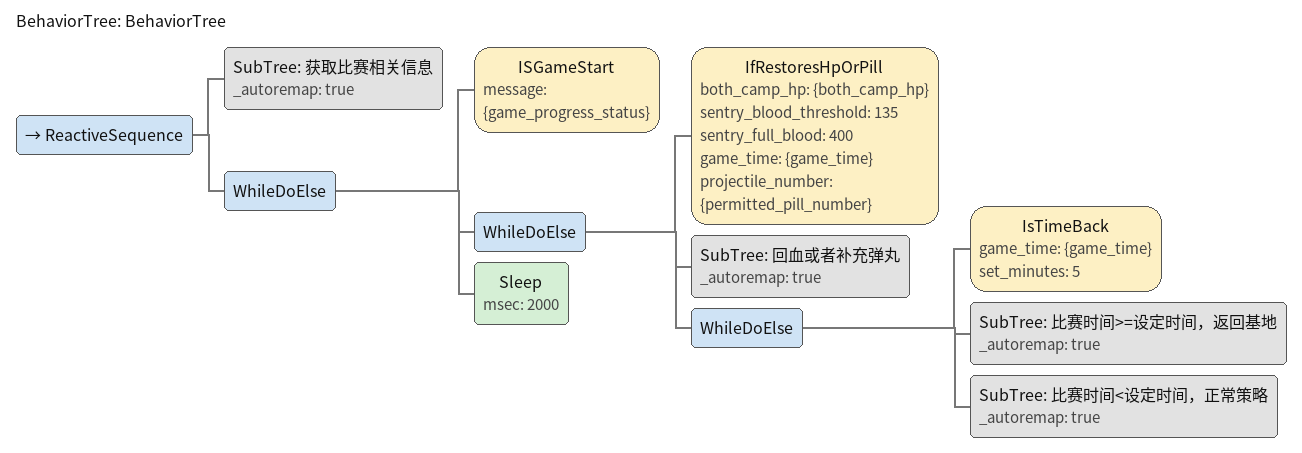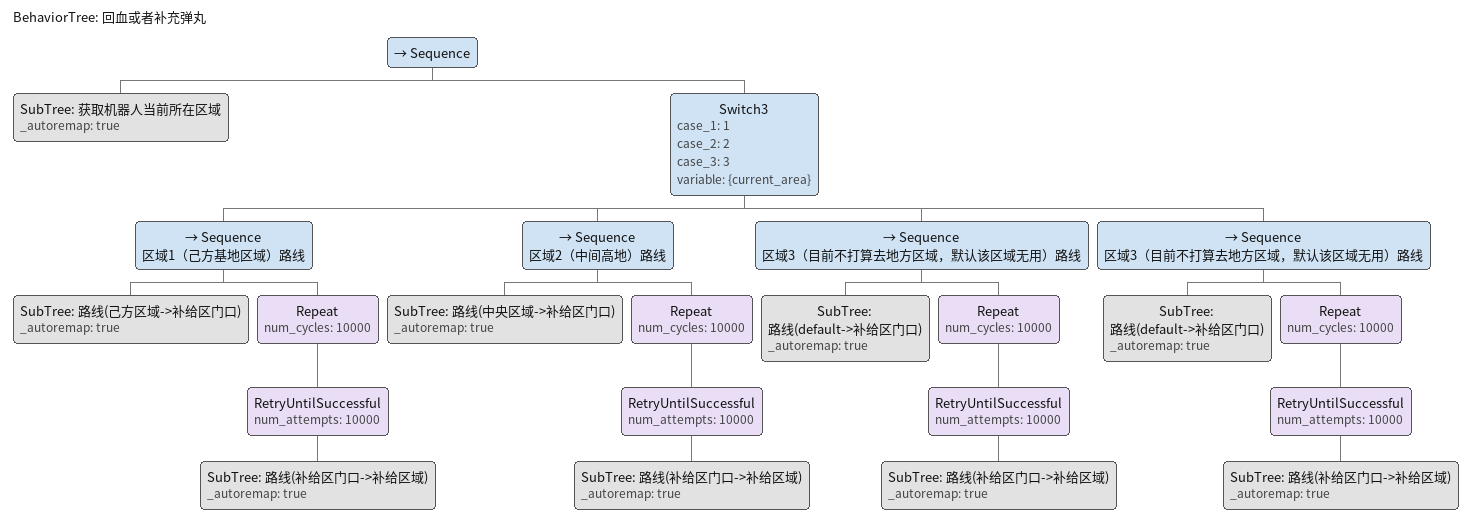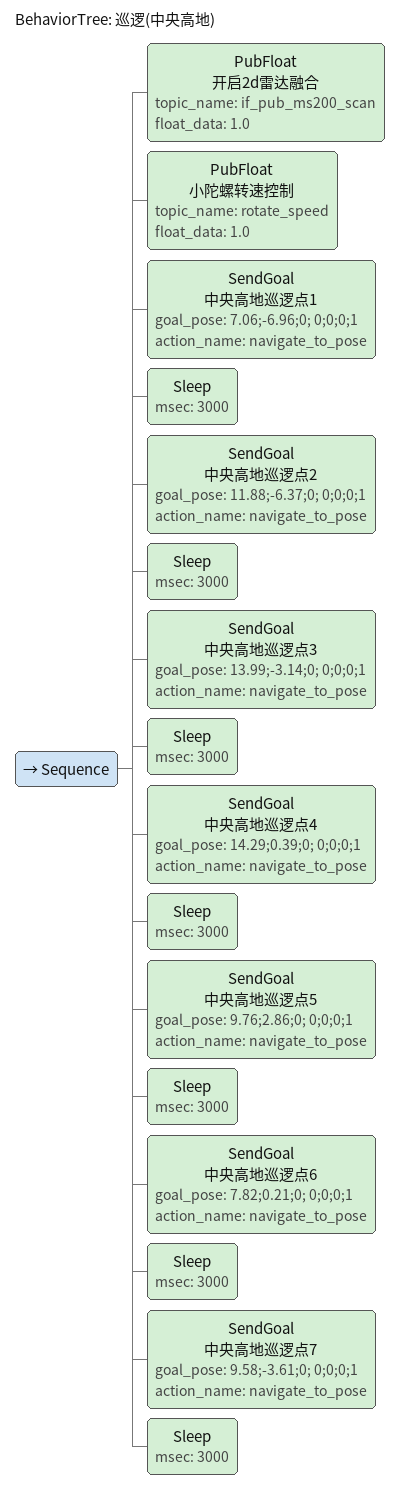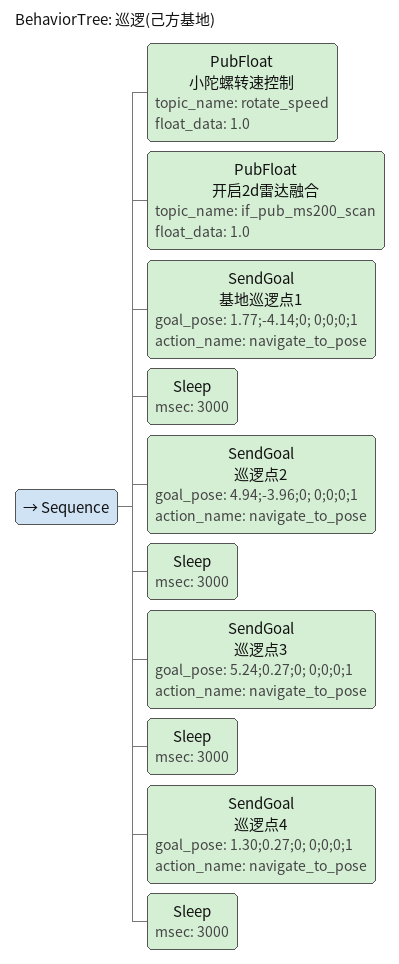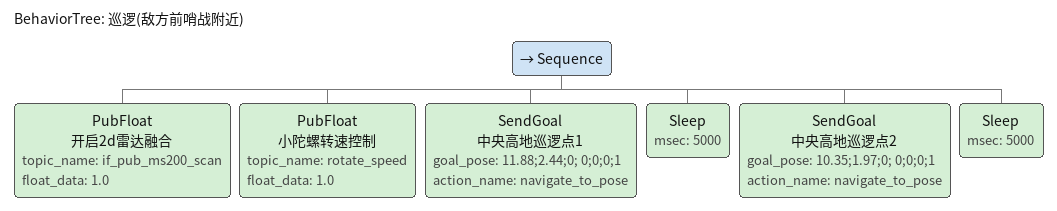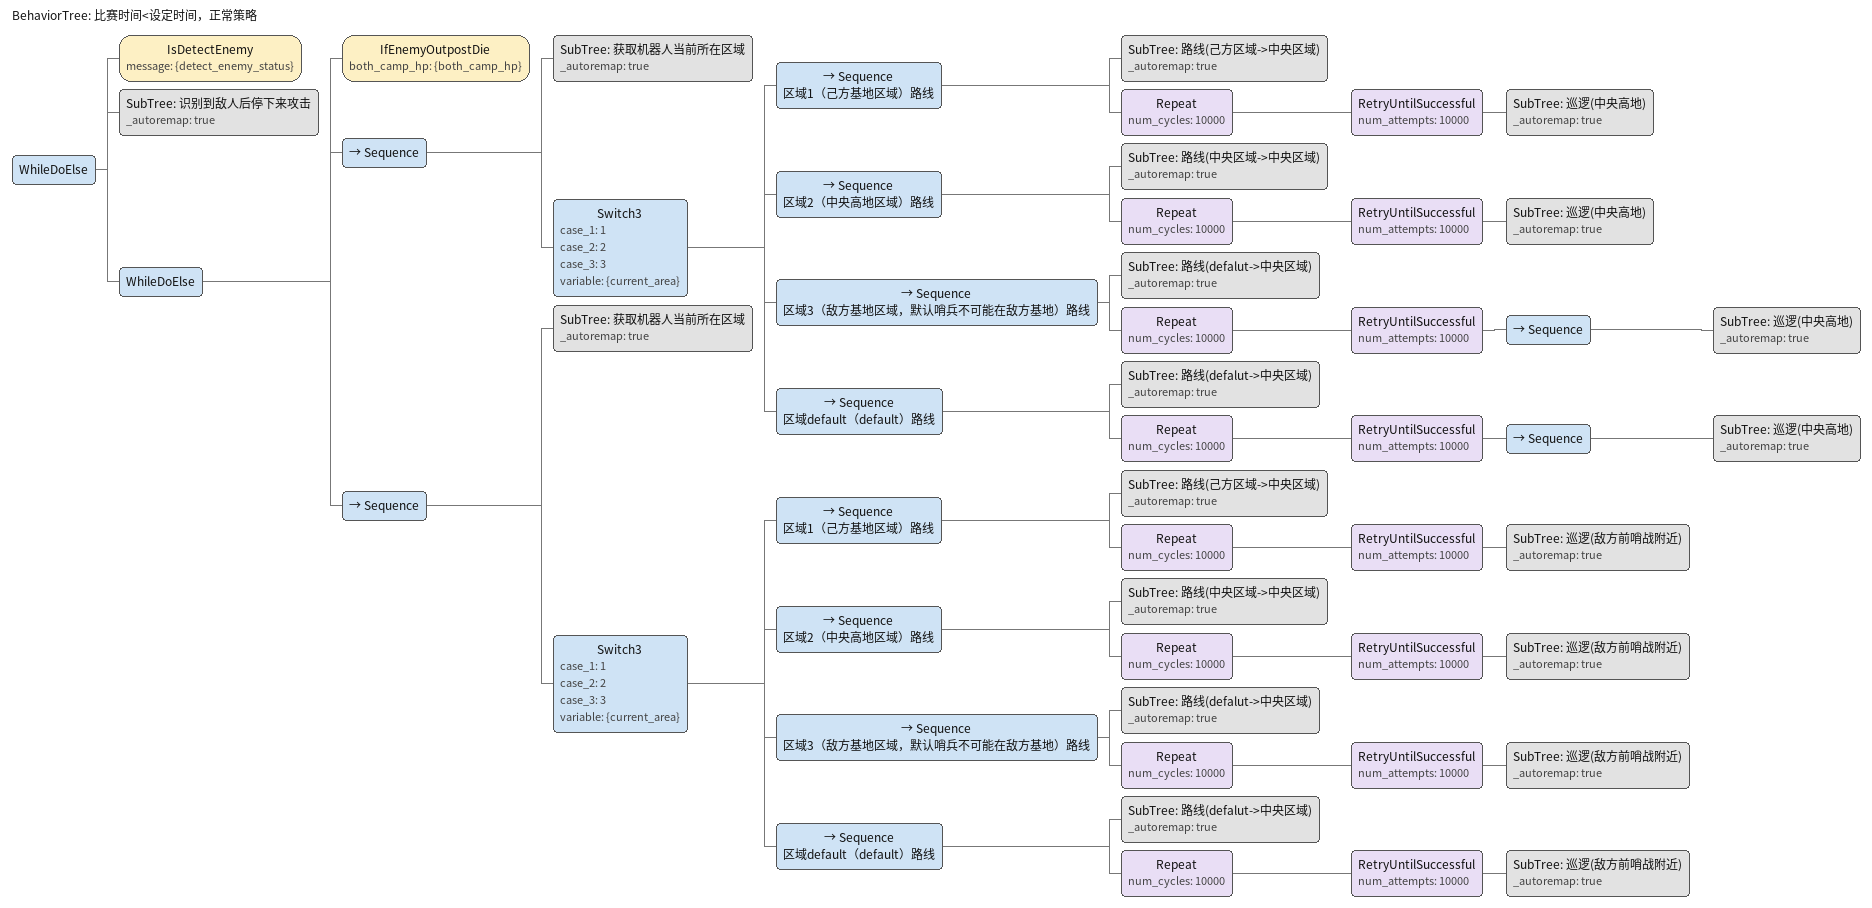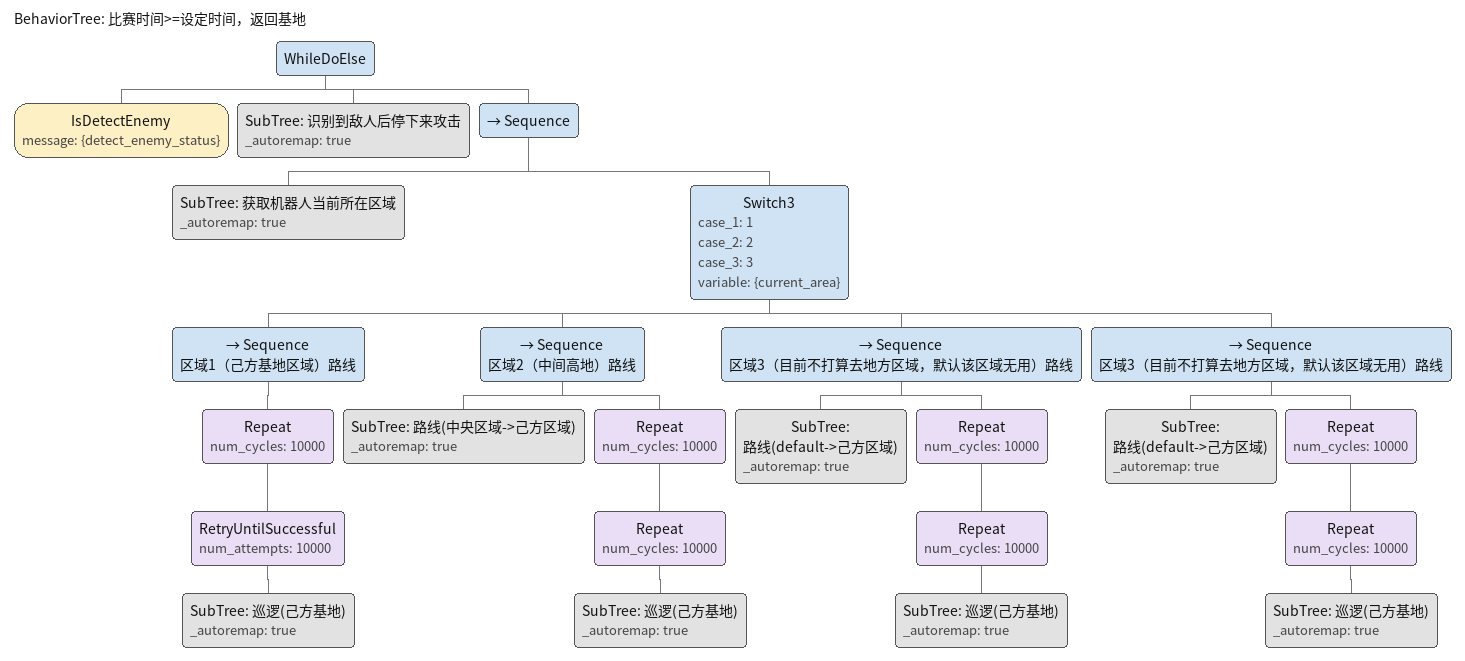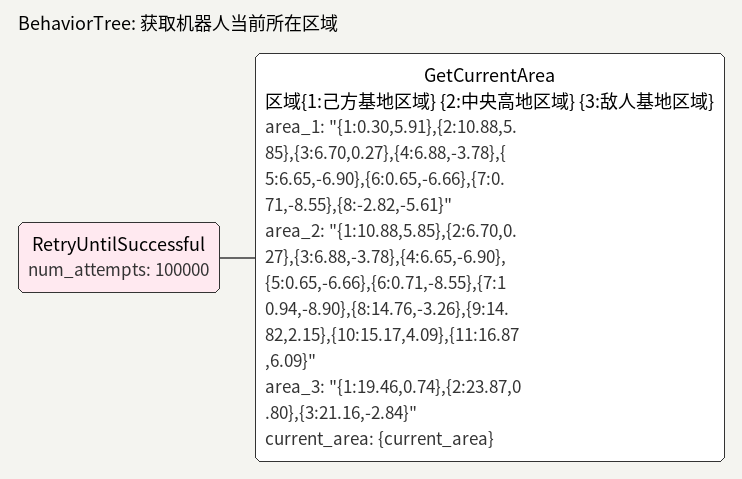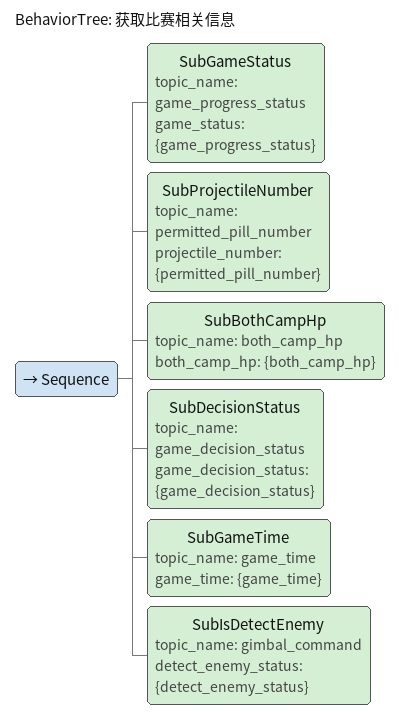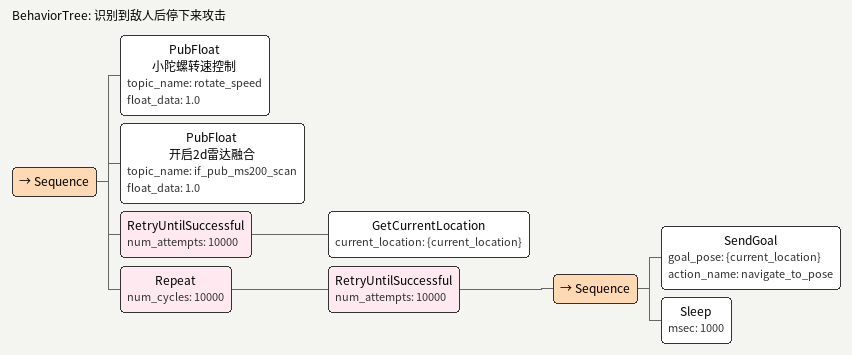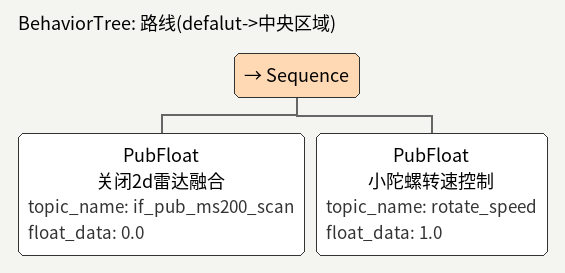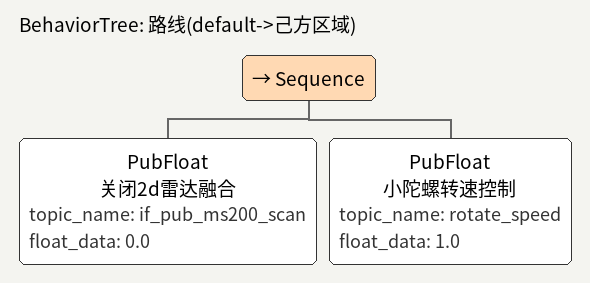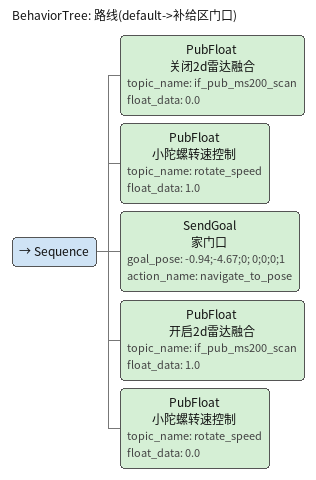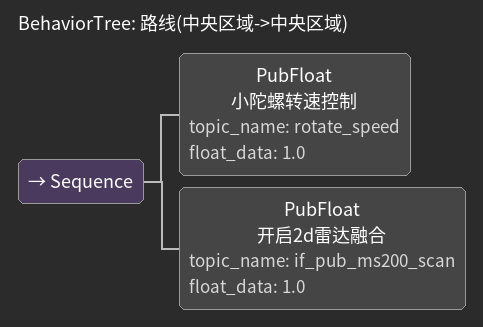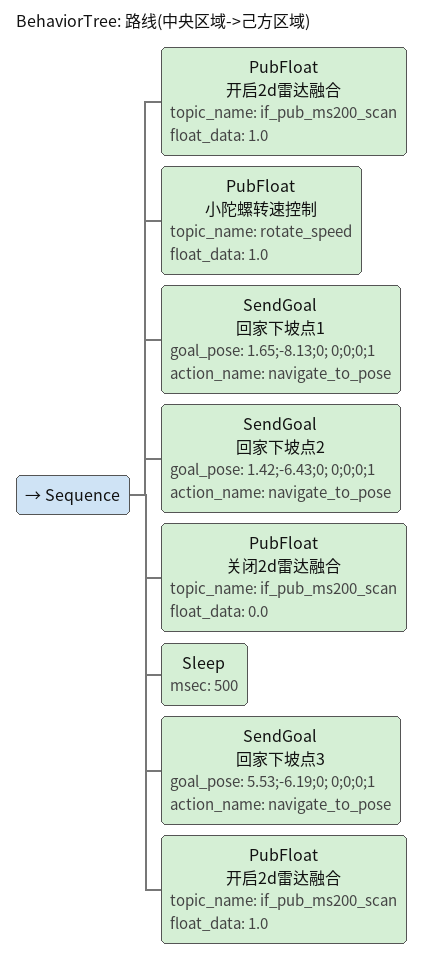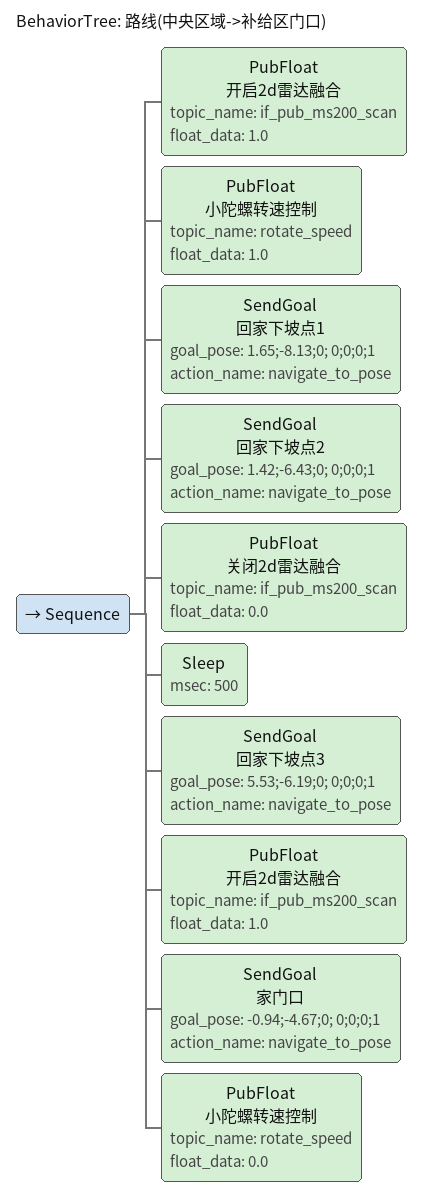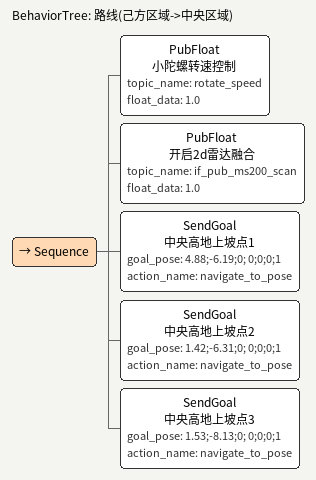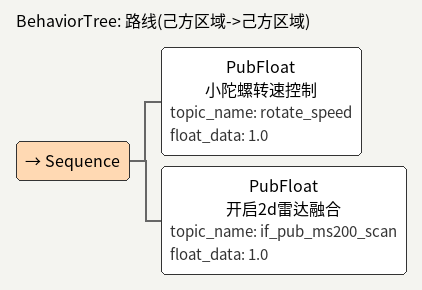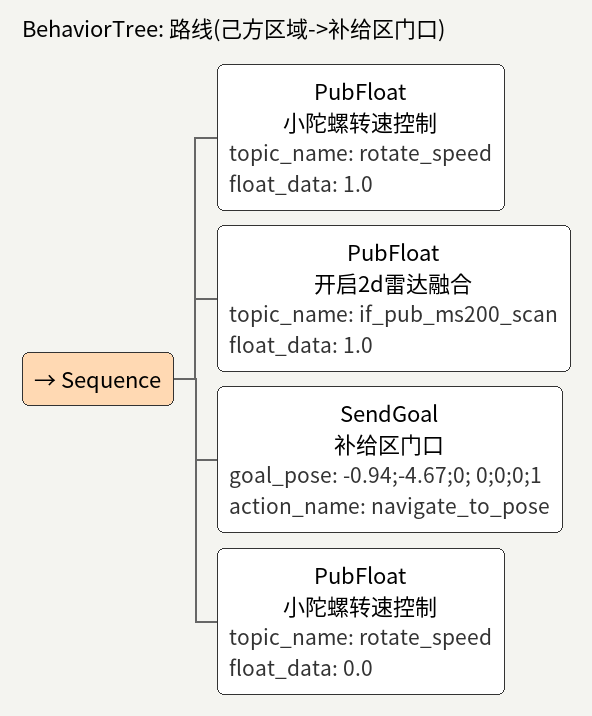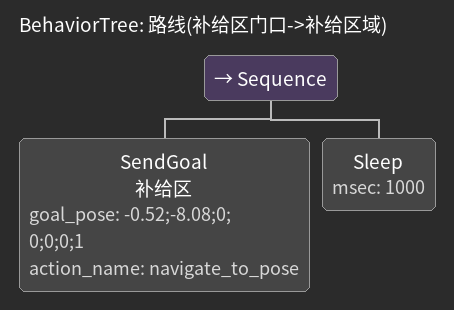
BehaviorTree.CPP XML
<?xml version="1.0" encoding="UTF-8"?>
<root BTCPP_format="4"
      main_tree_to_execute="BehaviorTree">
  <BehaviorTree ID="BehaviorTree">
    <ReactiveSequence>
      <SubTree ID="获取比赛相关信息"
               _autoremap="true"/>
      <WhileDoElse>
        <ISGameStart message="{game_progress_status}"/>
        <WhileDoElse>
          <IfRestoresHpOrPill both_camp_hp="{both_camp_hp}"
                              sentry_blood_threshold="135"
                              sentry_full_blood="400"
                              game_time="{game_time}"
                              projectile_number="{permitted_pill_number}"/>
          <SubTree ID="回血或者补充弹丸"
                   _autoremap="true"/>
          <WhileDoElse>
            <IsTimeBack game_time="{game_time}"
                        set_minutes="5"/>
            <SubTree ID="比赛时间&gt;=设定时间，返回基地"
                     _autoremap="true"/>
            <SubTree ID="比赛时间&lt;设定时间，正常策略"
                     _autoremap="true"/>
          </WhileDoElse>
        </WhileDoElse>
        <Sleep msec="2000"/>
      </WhileDoElse>
    </ReactiveSequence>
  </BehaviorTree>

  <BehaviorTree ID="回血或者补充弹丸">
    <Sequence>
      <SubTree ID="获取机器人当前所在区域"
               _autoremap="true"/>
      <Switch3 case_1="1"
               case_2="2"
               case_3="3"
               variable="{current_area}">
        <Sequence name="区域1（己方基地区域）路线">
          <SubTree ID="路线(己方区域-&gt;补给区门口)"
                   _autoremap="true"/>
          <Repeat num_cycles="10000">
            <RetryUntilSuccessful num_attempts="10000">
              <SubTree ID="路线(补给区门口-&gt;补给区域)"
                       _autoremap="true"/>
            </RetryUntilSuccessful>
          </Repeat>
        </Sequence>
        <Sequence name="区域2（中间高地）路线">
          <SubTree ID="路线(中央区域-&gt;补给区门口)"
                   _autoremap="true"/>
          <Repeat num_cycles="10000">
            <RetryUntilSuccessful num_attempts="10000">
              <SubTree ID="路线(补给区门口-&gt;补给区域)"
                       _autoremap="true"/>
            </RetryUntilSuccessful>
          </Repeat>
        </Sequence>
        <Sequence name="区域3（目前不打算去地方区域，默认该区域无用）路线">
          <SubTree ID="路线(default-&gt;补给区门口)"
                   _autoremap="true"/>
          <Repeat num_cycles="10000">
            <RetryUntilSuccessful num_attempts="10000">
              <SubTree ID="路线(补给区门口-&gt;补给区域)"
                       _autoremap="true"/>
            </RetryUntilSuccessful>
          </Repeat>
        </Sequence>
        <Sequence name="区域3（目前不打算去地方区域，默认该区域无用）路线">
          <SubTree ID="路线(default-&gt;补给区门口)"
                   _autoremap="true"/>
          <Repeat num_cycles="10000">
            <RetryUntilSuccessful num_attempts="10000">
              <SubTree ID="路线(补给区门口-&gt;补给区域)"
                       _autoremap="true"/>
            </RetryUntilSuccessful>
          </Repeat>
        </Sequence>
      </Switch3>
    </Sequence>
  </BehaviorTree>

  <BehaviorTree ID="巡逻(中央高地)">
    <Sequence>
      <PubFloat name="开启2d雷达融合"
                topic_name="if_pub_ms200_scan"
                float_data="1.0"/>
      <PubFloat name="小陀螺转速控制"
                topic_name="rotate_speed"
                float_data="1.0"/>
      <SendGoal name="中央高地巡逻点1"
                goal_pose="7.06;-6.96;0; 0;0;0;1"
                action_name="navigate_to_pose"/>
      <Sleep msec="3000"/>
      <SendGoal name="中央高地巡逻点2"
                goal_pose="11.88;-6.37;0; 0;0;0;1"
                action_name="navigate_to_pose"/>
      <Sleep msec="3000"/>
      <SendGoal name="中央高地巡逻点3"
                goal_pose="13.99;-3.14;0; 0;0;0;1"
                action_name="navigate_to_pose"/>
      <Sleep msec="3000"/>
      <SendGoal name="中央高地巡逻点4"
                goal_pose="14.29;0.39;0; 0;0;0;1"
                action_name="navigate_to_pose"/>
      <Sleep msec="3000"/>
      <SendGoal name="中央高地巡逻点5"
                goal_pose="9.76;2.86;0; 0;0;0;1"
                action_name="navigate_to_pose"/>
      <Sleep msec="3000"/>
      <SendGoal name="中央高地巡逻点6"
                goal_pose="7.82;0.21;0; 0;0;0;1"
                action_name="navigate_to_pose"/>
      <Sleep msec="3000"/>
      <SendGoal name="中央高地巡逻点7"
                goal_pose="9.58;-3.61;0; 0;0;0;1"
                action_name="navigate_to_pose"/>
      <Sleep msec="3000"/>
    </Sequence>
  </BehaviorTree>

  <BehaviorTree ID="巡逻(己方基地)">
    <Sequence>
      <PubFloat name="小陀螺转速控制"
                topic_name="rotate_speed"
                float_data="1.0"/>
      <PubFloat name="开启2d雷达融合"
                topic_name="if_pub_ms200_scan"
                float_data="1.0"/>
      <SendGoal name="基地巡逻点1"
                goal_pose="1.77;-4.14;0; 0;0;0;1"
                action_name="navigate_to_pose"/>
      <Sleep msec="3000"/>
      <SendGoal name="巡逻点2"
                goal_pose="4.94;-3.96;0; 0;0;0;1"
                action_name="navigate_to_pose"/>
      <Sleep msec="3000"/>
      <SendGoal name="巡逻点3"
                goal_pose="5.24;0.27;0; 0;0;0;1"
                action_name="navigate_to_pose"/>
      <Sleep msec="3000"/>
      <SendGoal name="巡逻点4"
                goal_pose="1.30;0.27;0; 0;0;0;1"
                action_name="navigate_to_pose"/>
      <Sleep msec="3000"/>
    </Sequence>
  </BehaviorTree>

  <BehaviorTree ID="巡逻(敌方前哨战附近)">
    <Sequence>
      <PubFloat name="开启2d雷达融合"
                topic_name="if_pub_ms200_scan"
                float_data="1.0"/>
      <PubFloat name="小陀螺转速控制"
                topic_name="rotate_speed"
                float_data="1.0"/>
      <SendGoal name="中央高地巡逻点1"
                goal_pose="11.88;2.44;0; 0;0;0;1"
                action_name="navigate_to_pose"/>
      <Sleep msec="5000"/>
      <SendGoal name="中央高地巡逻点2"
                goal_pose="10.35;1.97;0; 0;0;0;1"
                action_name="navigate_to_pose"/>
      <Sleep msec="5000"/>
    </Sequence>
  </BehaviorTree>

  <BehaviorTree ID="比赛时间&lt;设定时间，正常策略">
    <WhileDoElse>
      <IsDetectEnemy message="{detect_enemy_status}"/>
      <SubTree ID="识别到敌人后停下来攻击"
               _autoremap="true"/>
      <WhileDoElse>
        <IfEnemyOutpostDie both_camp_hp="{both_camp_hp}"/>
        <Sequence>
          <SubTree ID="获取机器人当前所在区域"
                   _autoremap="true"/>
          <Switch3 case_1="1"
                   case_2="2"
                   case_3="3"
                   variable="{current_area}">
            <Sequence name="区域1（己方基地区域）路线">
              <SubTree ID="路线(己方区域-&gt;中央区域)"
                       _autoremap="true"/>
              <Repeat num_cycles="10000">
                <RetryUntilSuccessful num_attempts="10000">
                  <SubTree ID="巡逻(中央高地)"
                           _autoremap="true"/>
                </RetryUntilSuccessful>
              </Repeat>
            </Sequence>
            <Sequence name="区域2（中央高地区域）路线">
              <SubTree ID="路线(中央区域-&gt;中央区域)"
                       _autoremap="true"/>
              <Repeat num_cycles="10000">
                <RetryUntilSuccessful num_attempts="10000">
                  <SubTree ID="巡逻(中央高地)"
                           _autoremap="true"/>
                </RetryUntilSuccessful>
              </Repeat>
            </Sequence>
            <Sequence name="区域3（敌方基地区域，默认哨兵不可能在敌方基地）路线">
              <SubTree ID="路线(defalut-&gt;中央区域)"
                       _autoremap="true"/>
              <Repeat num_cycles="10000">
                <RetryUntilSuccessful num_attempts="10000">
                  <Sequence>
                    <SubTree ID="巡逻(中央高地)"
                             _autoremap="true"/>
                  </Sequence>
                </RetryUntilSuccessful>
              </Repeat>
            </Sequence>
            <Sequence name="区域default（default）路线">
              <SubTree ID="路线(defalut-&gt;中央区域)"
                       _autoremap="true"/>
              <Repeat num_cycles="10000">
                <RetryUntilSuccessful num_attempts="10000">
                  <Sequence>
                    <SubTree ID="巡逻(中央高地)"
                             _autoremap="true"/>
                  </Sequence>
                </RetryUntilSuccessful>
              </Repeat>
            </Sequence>
          </Switch3>
        </Sequence>
        <Sequence>
          <SubTree ID="获取机器人当前所在区域"
                   _autoremap="true"/>
          <Switch3 case_1="1"
                   case_2="2"
                   case_3="3"
                   variable="{current_area}">
            <Sequence name="区域1（己方基地区域）路线">
              <SubTree ID="路线(己方区域-&gt;中央区域)"
                       _autoremap="true"/>
              <Repeat num_cycles="10000">
                <RetryUntilSuccessful num_attempts="10000">
                  <SubTree ID="巡逻(敌方前哨战附近)"
                           _autoremap="true"/>
                </RetryUntilSuccessful>
              </Repeat>
            </Sequence>
            <Sequence name="区域2（中央高地区域）路线">
              <SubTree ID="路线(中央区域-&gt;中央区域)"
                       _autoremap="true"/>
              <Repeat num_cycles="10000">
                <RetryUntilSuccessful num_attempts="10000">
                  <SubTree ID="巡逻(敌方前哨战附近)"
                           _autoremap="true"/>
                </RetryUntilSuccessful>
              </Repeat>
            </Sequence>
            <Sequence name="区域3（敌方基地区域，默认哨兵不可能在敌方基地）路线">
              <SubTree ID="路线(defalut-&gt;中央区域)"
                       _autoremap="true"/>
              <Repeat num_cycles="10000">
                <RetryUntilSuccessful num_attempts="10000">
                  <SubTree ID="巡逻(敌方前哨战附近)"
                           _autoremap="true"/>
                </RetryUntilSuccessful>
              </Repeat>
            </Sequence>
            <Sequence name="区域default（default）路线">
              <SubTree ID="路线(defalut-&gt;中央区域)"
                       _autoremap="true"/>
              <Repeat num_cycles="10000">
                <RetryUntilSuccessful num_attempts="10000">
                  <SubTree ID="巡逻(敌方前哨战附近)"
                           _autoremap="true"/>
                </RetryUntilSuccessful>
              </Repeat>
            </Sequence>
          </Switch3>
        </Sequence>
      </WhileDoElse>
    </WhileDoElse>
  </BehaviorTree>

  <BehaviorTree ID="比赛时间&gt;=设定时间，返回基地">
    <WhileDoElse>
      <IsDetectEnemy message="{detect_enemy_status}"/>
      <SubTree ID="识别到敌人后停下来攻击"
               _autoremap="true"/>
      <Sequence>
        <SubTree ID="获取机器人当前所在区域"
                 _autoremap="true"/>
        <Switch3 case_1="1"
                 case_2="2"
                 case_3="3"
                 variable="{current_area}">
          <Sequence name="区域1（己方基地区域）路线">
            <Repeat num_cycles="10000">
              <RetryUntilSuccessful num_attempts="10000">
                <SubTree ID="巡逻(己方基地)"
                         _autoremap="true"/>
              </RetryUntilSuccessful>
            </Repeat>
          </Sequence>
          <Sequence name="区域2（中间高地）路线">
            <SubTree ID="路线(中央区域-&gt;己方区域)"
                     _autoremap="true"/>
            <Repeat num_cycles="10000">
              <Repeat num_cycles="10000">
                <SubTree ID="巡逻(己方基地)"
                         _autoremap="true"/>
              </Repeat>
            </Repeat>
          </Sequence>
          <Sequence name="区域3（目前不打算去地方区域，默认该区域无用）路线">
            <SubTree ID="路线(default-&gt;己方区域)"
                     _autoremap="true"/>
            <Repeat num_cycles="10000">
              <Repeat num_cycles="10000">
                <SubTree ID="巡逻(己方基地)"
                         _autoremap="true"/>
              </Repeat>
            </Repeat>
          </Sequence>
          <Sequence name="区域3（目前不打算去地方区域，默认该区域无用）路线">
            <SubTree ID="路线(default-&gt;己方区域)"
                     _autoremap="true"/>
            <Repeat num_cycles="10000">
              <Repeat num_cycles="10000">
                <SubTree ID="巡逻(己方基地)"
                         _autoremap="true"/>
              </Repeat>
            </Repeat>
          </Sequence>
        </Switch3>
      </Sequence>
    </WhileDoElse>
  </BehaviorTree>

  <BehaviorTree ID="获取机器人当前所在区域">
    <RetryUntilSuccessful num_attempts="100000">
      <GetCurrentArea name="区域{1:己方基地区域} {2:中央高地区域} {3:敌人基地区域}"
                      area_1="&quot;{1:0.30,5.91},{2:10.88,5.85},{3:6.70,0.27},{4:6.88,-3.78},{5:6.65,-6.90},{6:0.65,-6.66},{7:0.71,-8.55},{8:-2.82,-5.61}&quot;"
                      area_2="&quot;{1:10.88,5.85},{2:6.70,0.27},{3:6.88,-3.78},{4:6.65,-6.90},{5:0.65,-6.66},{6:0.71,-8.55},{7:10.94,-8.90},{8:14.76,-3.26},{9:14.82,2.15},{10:15.17,4.09},{11:16.87,6.09}&quot;"
                      area_3="&quot;{1:19.46,0.74},{2:23.87,0.80},{3:21.16,-2.84}&quot;"
                      current_area="{current_area}"/>
    </RetryUntilSuccessful>
  </BehaviorTree>

  <BehaviorTree ID="获取比赛相关信息">
    <Sequence>
      <SubGameStatus topic_name="game_progress_status"
                     game_status="{game_progress_status}"/>
      <SubProjectileNumber topic_name="permitted_pill_number"
                           projectile_number="{permitted_pill_number}"/>
      <SubBothCampHp topic_name="both_camp_hp"
                     both_camp_hp="{both_camp_hp}"/>
      <SubDecisionStatus topic_name="game_decision_status"
                         game_decision_status="{game_decision_status}"/>
      <SubGameTime topic_name="game_time"
                   game_time="{game_time}"/>
      <SubIsDetectEnemy topic_name="gimbal_command"
                        detect_enemy_status="{detect_enemy_status}"/>
    </Sequence>
  </BehaviorTree>

  <BehaviorTree ID="识别到敌人后停下来攻击">
    <Sequence>
      <PubFloat name="小陀螺转速控制"
                topic_name="rotate_speed"
                float_data="1.0"/>
      <PubFloat name="开启2d雷达融合"
                topic_name="if_pub_ms200_scan"
                float_data="1.0"/>
      <RetryUntilSuccessful num_attempts="10000">
        <GetCurrentLocation current_location="{current_location}"/>
      </RetryUntilSuccessful>
      <Repeat num_cycles="10000">
        <RetryUntilSuccessful num_attempts="10000">
          <Sequence>
            <SendGoal goal_pose="{current_location}"
                      action_name="navigate_to_pose"/>
            <Sleep msec="1000"/>
          </Sequence>
        </RetryUntilSuccessful>
      </Repeat>
    </Sequence>
  </BehaviorTree>

  <BehaviorTree ID="路线(defalut-&gt;中央区域)">
    <Sequence>
      <PubFloat name="关闭2d雷达融合"
                topic_name="if_pub_ms200_scan"
                float_data="0.0"/>
      <PubFloat name="小陀螺转速控制"
                topic_name="rotate_speed"
                float_data="1.0"/>
    </Sequence>
  </BehaviorTree>

  <BehaviorTree ID="路线(default-&gt;己方区域)">
    <Sequence>
      <PubFloat name="关闭2d雷达融合"
                topic_name="if_pub_ms200_scan"
                float_data="0.0"/>
      <PubFloat name="小陀螺转速控制"
                topic_name="rotate_speed"
                float_data="1.0"/>
    </Sequence>
  </BehaviorTree>

  <BehaviorTree ID="路线(default-&gt;补给区门口)">
    <Sequence>
      <PubFloat name="关闭2d雷达融合"
                topic_name="if_pub_ms200_scan"
                float_data="0.0"/>
      <PubFloat name="小陀螺转速控制"
                topic_name="rotate_speed"
                float_data="1.0"/>
      <SendGoal name="家门口"
                goal_pose="-0.94;-4.67;0; 0;0;0;1"
                action_name="navigate_to_pose"/>
      <PubFloat name="开启2d雷达融合"
                topic_name="if_pub_ms200_scan"
                float_data="1.0"/>
      <PubFloat name="小陀螺转速控制"
                topic_name="rotate_speed"
                float_data="0.0"/>
    </Sequence>
  </BehaviorTree>

  <BehaviorTree ID="路线(中央区域-&gt;中央区域)">
    <Sequence>
      <PubFloat name="小陀螺转速控制"
                topic_name="rotate_speed"
                float_data="1.0"/>
      <PubFloat name="开启2d雷达融合"
                topic_name="if_pub_ms200_scan"
                float_data="1.0"/>
    </Sequence>
  </BehaviorTree>

  <BehaviorTree ID="路线(中央区域-&gt;己方区域)">
    <Sequence>
      <PubFloat name="开启2d雷达融合"
                topic_name="if_pub_ms200_scan"
                float_data="1.0"/>
      <PubFloat name="小陀螺转速控制"
                topic_name="rotate_speed"
                float_data="1.0"/>
      <SendGoal name="回家下坡点1"
                goal_pose="1.65;-8.13;0; 0;0;0;1"
                action_name="navigate_to_pose"/>
      <SendGoal name="回家下坡点2"
                goal_pose="1.42;-6.43;0; 0;0;0;1"
                action_name="navigate_to_pose"/>
      <PubFloat name="关闭2d雷达融合"
                topic_name="if_pub_ms200_scan"
                float_data="0.0"/>
      <Sleep msec="500"/>
      <SendGoal name="回家下坡点3"
                goal_pose="5.53;-6.19;0; 0;0;0;1"
                action_name="navigate_to_pose"/>
      <PubFloat name="开启2d雷达融合"
                topic_name="if_pub_ms200_scan"
                float_data="1.0"/>
    </Sequence>
  </BehaviorTree>

  <BehaviorTree ID="路线(中央区域-&gt;补给区门口)">
    <Sequence>
      <PubFloat name="开启2d雷达融合"
                topic_name="if_pub_ms200_scan"
                float_data="1.0"/>
      <PubFloat name="小陀螺转速控制"
                topic_name="rotate_speed"
                float_data="1.0"/>
      <SendGoal name="回家下坡点1"
                goal_pose="1.65;-8.13;0; 0;0;0;1"
                action_name="navigate_to_pose"/>
      <SendGoal name="回家下坡点2"
                goal_pose="1.42;-6.43;0; 0;0;0;1"
                action_name="navigate_to_pose"/>
      <PubFloat name="关闭2d雷达融合"
                topic_name="if_pub_ms200_scan"
                float_data="0.0"/>
      <Sleep msec="500"/>
      <SendGoal name="回家下坡点3"
                goal_pose="5.53;-6.19;0; 0;0;0;1"
                action_name="navigate_to_pose"/>
      <PubFloat name="开启2d雷达融合"
                topic_name="if_pub_ms200_scan"
                float_data="1.0"/>
      <SendGoal name="家门口"
                goal_pose="-0.94;-4.67;0; 0;0;0;1"
                action_name="navigate_to_pose"/>
      <PubFloat name="小陀螺转速控制"
                topic_name="rotate_speed"
                float_data="0.0"/>
    </Sequence>
  </BehaviorTree>

  <BehaviorTree ID="路线(己方区域-&gt;中央区域)">
    <Sequence>
      <PubFloat name="小陀螺转速控制"
                topic_name="rotate_speed"
                float_data="1.0"/>
      <PubFloat name="开启2d雷达融合"
                topic_name="if_pub_ms200_scan"
                float_data="1.0"/>
      <SendGoal name="中央高地上坡点1"
                goal_pose="4.88;-6.19;0; 0;0;0;1"
                action_name="navigate_to_pose"/>
      <SendGoal name="中央高地上坡点2"
                goal_pose="1.42;-6.31;0; 0;0;0;1"
                action_name="navigate_to_pose"/>
      <SendGoal name="中央高地上坡点3"
                goal_pose="1.53;-8.13;0; 0;0;0;1"
                action_name="navigate_to_pose"/>
    </Sequence>
  </BehaviorTree>

  <BehaviorTree ID="路线(己方区域-&gt;己方区域)">
    <Sequence>
      <PubFloat name="小陀螺转速控制"
                topic_name="rotate_speed"
                float_data="1.0"/>
      <PubFloat name="开启2d雷达融合"
                topic_name="if_pub_ms200_scan"
                float_data="1.0"/>
    </Sequence>
  </BehaviorTree>

  <BehaviorTree ID="路线(己方区域-&gt;补给区门口)">
    <Sequence>
      <PubFloat name="小陀螺转速控制"
                topic_name="rotate_speed"
                float_data="1.0"/>
      <PubFloat name="开启2d雷达融合"
                topic_name="if_pub_ms200_scan"
                float_data="1.0"/>
      <SendGoal name="补给区门口"
                goal_pose="-0.94;-4.67;0; 0;0;0;1"
                action_name="navigate_to_pose"/>
      <PubFloat name="小陀螺转速控制"
                topic_name="rotate_speed"
                float_data="0.0"/>
    </Sequence>
  </BehaviorTree>

  <BehaviorTree ID="路线(补给区门口-&gt;补给区域)">
    <Sequence>
      <SendGoal name="补给区"
                goal_pose="-0.52;-8.08;0; 0;0;0;1"
                action_name="navigate_to_pose"/>
      <Sleep msec="1000"/>
    </Sequence>
  </BehaviorTree>

</root>
